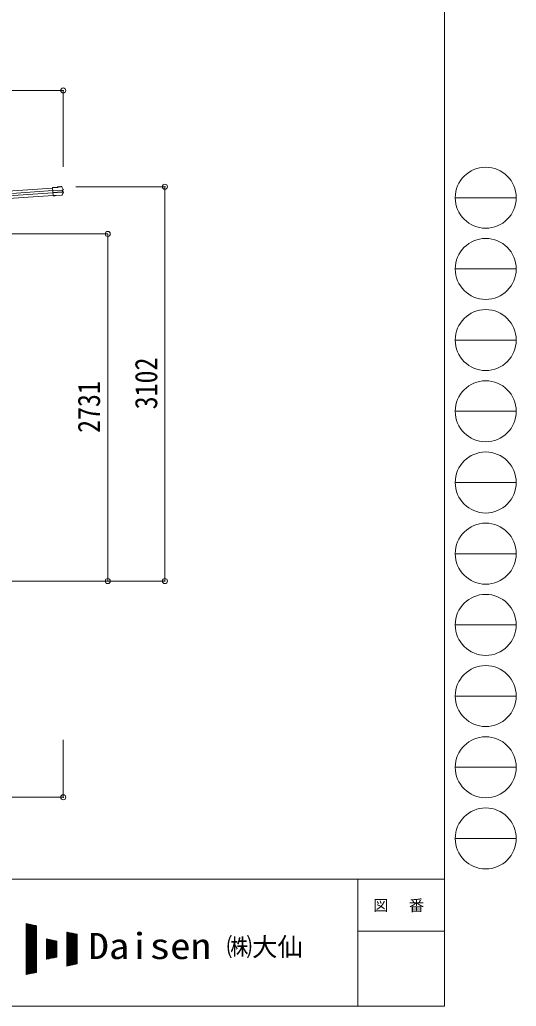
# Model space of a CAD drawing. Units: millimetres at full size. Extents: x -11243 to 11243, y -7760 to 7760.
# Drawn here: x 7337 to 11243, y -7760 to 0 of the extents above; entities that cross this region are included whole.
import ezdxf
from ezdxf.enums import TextEntityAlignment as Align

# ---------------------------------------------------------------- set-up
doc = ezdxf.new("R2010")
doc.units = ezdxf.units.MM
doc.header["$LTSCALE"] = 40
doc.header["$PDMODE"] = 32
doc.header["$PDSIZE"] = 40
for name, color, linetype, lineweight in [('0-0_0', 7, 'Continuous', 9), ('0-3_ELV2', 4, 'Continuous', 9), ('0-6_OTH_LINE', 6, 'Continuous', 9), ('F-0_240', 7, 'Continuous', 9)]:
    doc.layers.add(name, color=color, linetype=linetype, lineweight=lineweight)
doc.styles.add('ＭＳ ゴシック', font='')
doc.styles.get('ＭＳ ゴシック').set_extended_font_data('MS Gothic')

msp = doc.modelspace()

# ---------------------------------------------------------------- linework, layer by layer
at = {"layer": '0-0_0'}
msp.add_line((7714.75, -4415.51), (6564.4, -4415.51), dxfattribs=at)
at = {"layer": '0-3_ELV2'}
for p, q in [((7633.95, -1318.02), (7594.64, -1320.76)), ((7646.51, -1312.73), (7633.64, -1313.63)), ((7633.64, -1313.63), (7633.95, -1318.02)), ((7646.61, -1314.23), (7635.24, -1315.02)), ((7635.55, -1319.41), (7635.24, -1315.02)), ((7635.24, -1315.02), (7635.82, -1315.61)), ((7646.62, -1314.26), (7645.32, -1314.35)), ((7645.32, -1314.35), (7645.46, -1316.31)), ((7645.46, -1316.31), (7662.41, -1315.12)), ((7646.61, -1314.23), (7646.51, -1312.73)), ((7646.51, -1312.73), (7646.71, -1313.33)), ((7646.61, -1314.23), (7646.62, -1314.26)), ((7646.62, -1314.26), (7646.66, -1314.72)), ((7661.01, -1313.72), (7646.66, -1314.72)), ((7650.84, -1314.43), (7650.94, -1315.93)), ((7656.93, -1315.51), (7656.82, -1314.01)), ((7660.76, -1312.34), (7660.87, -1311.72)), ((7666.05, -1311.36), (7660.87, -1311.72)), ((7661.01, -1313.72), (7660.97, -1313.25)), ((7662.41, -1315.12), (7662.28, -1313.16)), ((2016.14, -1714.03), (7594.87, -1323.96)), ((2017.56, -1734.34), (7596.29, -1344.27)), ((7597.49, -1361.48), (2018.77, -1751.58)), ((7598.91, -1381.79), (2020.19, -1771.89)), ((7599.15, -1385.21), (7594.64, -1320.76)), ((7594.75, -1322.26), (7635.55, -1319.41)), ((7596.32, -1344.72), (7669.23, -1339.62)), ((7669.31, -1340.86), (7596.4, -1345.95)), ((7670.28, -1354.72), (7597.37, -1359.82)), ((7597.46, -1361.05), (7670.37, -1355.95)), ((7615.8, -1382.54), (7599.04, -1383.71)), ((7606.6, -1384.29), (7599.12, -1384.81)), ((7615.91, -1384.04), (7599.15, -1385.21)), ((7606.63, -1384.68), (7606.53, -1383.19)), ((7615.8, -1382.54), (7615.98, -1382.16)), ((7615.8, -1382.54), (7615.91, -1384.04)), ((7615.91, -1384.04), (7616.08, -1383.66)), ((7615.98, -1382.16), (7621.96, -1381.74)), ((7615.98, -1382.16), (7616.08, -1383.66)), ((7616.08, -1383.66), (7622.07, -1383.24)), ((7621.96, -1381.74), (7622.19, -1382.09)), ((7669.25, -1378.8), (7622.19, -1382.09)), ((7622.19, -1382.09), (7622.29, -1383.59)), ((7668.43, -1380.36), (7622.29, -1383.59)), ((7636.26, -1320.03), (7635.55, -1319.41)), ((7670.72, -1339.52), (7671.63, -1339.45)), ((7671.08, -1340.84), (7671.6, -1340.81)), ((7671.26, -1355.83), (7671.49, -1355.82)), ((7677.54, -1337.87), (7671.63, -1339.45)), ((7671.63, -1339.45), (7672.77, -1355.79)), ((7671.86, -1355.85), (7672.77, -1355.79)), ((7672.55, -1354.45), (7672.04, -1354.49)), ((7672.3, -1340.65), (7673.22, -1340.58)), ((7672.77, -1355.79), (7678.81, -1356.53)), ((7673.27, -1354.51), (7674.19, -1354.45))]:
    msp.add_line(p, q, dxfattribs=at)
for points in [[(7666.48, -1312.84), (7660.98, -1313.22), (7660.87, -1311.72)], [(7662.28, -1313.16), (7660.97, -1313.25), (7660.98, -1313.22)], [(7667.63, -1313.49), (7673.15, -1324.72), (7678.39, -1336.08)], [(7621.96, -1381.74), (7622.07, -1383.24), (7622.29, -1383.59)], [(7679.82, -1358.39), (7674.65, -1368.65), (7669.25, -1378.8)], [(7677.93, -1339.32), (7673.22, -1340.58), (7674.19, -1354.45), (7679, -1355.04)]]:
    msp.add_lwpolyline(points, dxfattribs=at)
for centre, radius, start, end in [((7666.27, -1314.55), 3.19, 26.86597, 94.02466), ((7666.56, -1314.03), 1.2, 26.89869, 94.02902), ((7221.28, -1539.93), 502, 24.03393, 26.8619), ((7668.21, -1377.18), 3.19, 273.987, 331.41712), ((7230.21, -1138.51), 502, 331.41438, 333.93986), ((7677.2, -1336.61), 1.3, 285.12702, 24.10936), ((7677.21, -1336.61), 2.8, 285, 24.03393), ((7678.65, -1357.82), 1.3, 333.87402, 82.86161), ((7678.66, -1357.82), 2.8, 333.93986, 83)]:
    msp.add_arc(centre, radius, start, end, dxfattribs=at)
for centre, major_axis, ratio, start_param, end_param in [((7635.9, -1316.8), (-0.08, 1.2), 0.052408, 5.1044164, 6.2220988), ((7625.08, -1508.79), (-34.91, 499.28), 0.052408, 5.0964197, 5.1044164), ((7646.93, -1316.51), (-0.22, 3.19), 0.016053, 5.3122341, 6.2220988), ((7660.98, -1315.53), (-0.22, 3.19), 0.016053, 0.0610865, 0.9709512), ((7669.25, -1339.91), (1.5, 0.1), 0.19438, 0.8222243, 1.5707963), ((7669.35, -1341.44), (2.99, 0.21), 0.19438, 0.9410649, 1.5707963), ((7669.25, -1339.91), (1.48, 0.4), 0.014741, 0.0756738, 0.8193583), ((7670.24, -1354.14), (2.99, 0.21), 0.19438, 4.712389, 5.3421204), ((7670.35, -1355.66), (1.5, 0.1), 0.19438, 4.712389, 5.3570179), ((7670.35, -1355.66), (1.52, -0.19), 0.014741, 5.567803, 6.2075115), ((7669.35, -1341.44), (2.95, 0.79), 0.014741, 0.0756738, 0.7041788), ((7670.24, -1354.14), (3.03, -0.37), 0.014741, 5.5790065, 6.2075115)]:
    msp.add_ellipse(centre, major_axis=major_axis, ratio=ratio, start_param=start_param, end_param=end_param, dxfattribs=at)
at = {"layer": '0-6_OTH_LINE'}
for p, q in [((7679.44, -556.81), (1901.44, -556.81)), ((7679.44, -556.81), (7679.44, -1156.57)), ((8479.37, -1313.26), (7779.43, -1313.26)), ((8479.37, -4415.51), (8479.37, -1313.26)), ((8029.37, -1684.72), (6924.36, -1684.72)), ((8029.37, -4415.51), (8029.37, -1684.72)), ((8029.37, -4415.51), (7715.75, -4415.51)), ((8479.37, -4415.51), (7715.75, -4415.51)), ((7679.39, -6115.51), (7679.39, -5665.51)), ((6499.44, -6115.51), (7679.39, -6115.51))]:
    msp.add_line(p, q, dxfattribs=at)
for p in [(7679.44, -556.81), (8479.37, -1313.26), (8029.37, -1684.72), (8029.37, -4415.51), (8479.37, -4415.51), (7679.39, -6115.51)]:
    msp.add_point(p, dxfattribs=at)
at = {"layer": 'F-0_240', "color": 5}
for p, q in [((10677.26, 7760), (10677.26, -7760)), ((-11242.74, -6760), (10677.26, -6760)), ((9997.25, -6760), (9997.25, -7760)), ((9997.25, -7170), (10677.26, -7170)), ((-11242.74, -7760), (10677.26, -7760))]:
    msp.add_line(p, q, dxfattribs=at)
at = {"layer": 'F-0_240', "color": 4}
for p, q in [((10762.74, -1400), (11242.74, -1400)), ((10762.74, -1960), (11242.74, -1960)), ((10762.74, -2520), (11242.74, -2520)), ((10762.74, -3080), (11242.74, -3080)), ((10762.74, -3640), (11242.74, -3640)), ((10762.74, -4200), (11242.74, -4200)), ((10762.74, -4760), (11242.74, -4760)), ((10762.74, -5320), (11242.74, -5320)), ((10762.74, -5880), (11242.74, -5880)), ((10762.74, -6440), (11242.74, -6440))]:
    msp.add_line(p, q, dxfattribs=at)
at = {"layer": 'F-0_240'}
for p, q in [((7388.19, -7110.13), (7468.19, -7126.8)), ((7388.19, -7110.13), (7388.19, -7510.13)), ((7388.19, -7113.9), (7406.26, -7113.9)), ((7388.19, -7117.9), (7425.46, -7117.9)), ((7388.19, -7121.9), (7444.66, -7121.9)), ((7388.19, -7125.9), (7463.86, -7125.9)), ((7388.19, -7129.9), (7468.19, -7129.9)), ((7388.19, -7133.9), (7468.19, -7133.9)), ((7388.19, -7137.9), (7468.19, -7137.9)), ((7390.57, -7509.64), (7390.57, -7110.63)), ((7394.57, -7508.81), (7394.57, -7111.46)), ((7398.57, -7507.97), (7398.57, -7112.29)), ((7402.57, -7507.14), (7402.57, -7113.13)), ((7406.57, -7506.31), (7406.57, -7113.96)), ((7410.57, -7505.47), (7410.57, -7114.79)), ((7414.57, -7504.64), (7414.57, -7115.63)), ((7418.57, -7503.81), (7418.57, -7116.46)), ((7422.57, -7502.97), (7422.57, -7117.29)), ((7426.57, -7502.14), (7426.57, -7118.13)), ((7430.57, -7501.31), (7430.57, -7118.96)), ((7434.57, -7500.47), (7434.57, -7119.79)), ((7438.57, -7499.64), (7438.57, -7120.63)), ((7442.57, -7498.81), (7442.57, -7121.46)), ((7446.57, -7497.97), (7446.57, -7122.29)), ((7450.57, -7497.14), (7450.57, -7123.13)), ((7454.57, -7496.31), (7454.57, -7123.96)), ((7458.57, -7495.47), (7458.57, -7124.79)), ((7462.57, -7494.64), (7462.57, -7125.63)), ((7466.57, -7493.81), (7466.57, -7126.46)), ((7468.19, -7126.8), (7468.19, -7493.47)), ((7388.19, -7141.9), (7468.19, -7141.9)), ((7388.19, -7145.9), (7468.19, -7145.9)), ((7388.19, -7149.9), (7468.19, -7149.9)), ((7388.19, -7153.9), (7468.19, -7153.9)), ((7388.19, -7157.9), (7468.19, -7157.9)), ((7388.19, -7161.9), (7468.19, -7161.9)), ((7388.19, -7165.9), (7468.19, -7165.9)), ((7388.19, -7169.9), (7468.19, -7169.9)), ((7388.19, -7173.9), (7468.19, -7173.9)), ((7388.19, -7177.9), (7468.19, -7177.9)), ((7388.19, -7181.9), (7468.19, -7181.9)), ((7388.19, -7185.9), (7468.19, -7185.9)), ((7388.19, -7189.9), (7468.19, -7189.9)), ((7388.19, -7193.9), (7468.19, -7193.9)), ((7388.19, -7197.9), (7468.19, -7197.9)), ((7388.19, -7201.9), (7468.19, -7201.9)), ((7388.19, -7205.9), (7468.19, -7205.9)), ((7388.19, -7209.9), (7468.19, -7209.9)), ((7388.19, -7213.9), (7468.19, -7213.9)), ((7708.19, -7176.8), (7788.19, -7193.47)), ((7708.19, -7176.8), (7708.19, -7443.47)), ((7708.19, -7177.9), (7713.46, -7177.9)), ((7708.19, -7181.9), (7732.66, -7181.9)), ((7708.19, -7185.9), (7751.86, -7185.9)), ((7708.19, -7189.9), (7771.06, -7189.9)), ((7708.19, -7193.9), (7788.19, -7193.9)), ((7708.19, -7197.9), (7788.19, -7197.9)), ((7708.19, -7201.9), (7788.19, -7201.9)), ((7708.19, -7205.9), (7788.19, -7205.9)), ((7708.19, -7209.9), (7788.19, -7209.9)), ((7708.19, -7213.9), (7788.19, -7213.9)), ((7710.57, -7442.97), (7710.57, -7177.29)), ((7714.57, -7442.14), (7714.57, -7178.13)), ((7718.57, -7441.31), (7718.57, -7178.96)), ((7722.57, -7440.47), (7722.57, -7179.79)), ((7726.57, -7439.64), (7726.57, -7180.63)), ((7730.57, -7438.81), (7730.57, -7181.46)), ((7734.57, -7437.97), (7734.57, -7182.29)), ((7738.57, -7437.14), (7738.57, -7183.13)), ((7742.57, -7436.31), (7742.57, -7183.96)), ((7746.57, -7435.47), (7746.57, -7184.79)), ((7750.57, -7434.64), (7750.57, -7185.63)), ((7754.57, -7433.81), (7754.57, -7186.46)), ((7758.57, -7432.97), (7758.57, -7187.29)), ((7762.57, -7432.14), (7762.57, -7188.13)), ((7766.57, -7431.31), (7766.57, -7188.96)), ((7770.57, -7430.47), (7770.57, -7189.79)), ((7774.57, -7429.64), (7774.57, -7190.63)), ((7778.57, -7428.81), (7778.57, -7191.46)), ((7782.57, -7427.97), (7782.57, -7192.29)), ((7786.57, -7427.14), (7786.57, -7193.13)), ((7788.19, -7193.47), (7788.19, -7426.8)), ((7388.19, -7217.9), (7468.19, -7217.9)), ((7388.19, -7221.9), (7468.19, -7221.9)), ((7388.19, -7225.9), (7468.19, -7225.9)), ((7388.19, -7229.9), (7468.19, -7229.9)), ((7388.19, -7233.9), (7468.19, -7233.9)), ((7388.19, -7237.9), (7468.19, -7237.9)), ((7388.19, -7241.9), (7468.19, -7241.9)), ((7388.19, -7245.9), (7468.19, -7245.9)), ((7388.19, -7249.9), (7468.19, -7249.9)), ((7388.19, -7253.9), (7468.19, -7253.9)), ((7388.19, -7257.9), (7468.19, -7257.9)), ((7388.19, -7261.9), (7468.19, -7261.9)), ((7388.19, -7265.9), (7468.19, -7265.9)), ((7388.19, -7269.9), (7468.19, -7269.9)), ((7388.19, -7273.9), (7468.19, -7273.9)), ((7388.19, -7277.9), (7468.19, -7277.9)), ((7388.19, -7281.9), (7468.19, -7281.9)), ((7388.19, -7285.9), (7468.19, -7285.9)), ((7388.19, -7289.9), (7468.19, -7289.9)), ((7388.19, -7293.9), (7468.19, -7293.9)), ((7548.19, -7230.13), (7628.19, -7246.8)), ((7548.19, -7230.13), (7548.19, -7390.13)), ((7548.19, -7233.9), (7566.26, -7233.9)), ((7548.19, -7237.9), (7585.46, -7237.9)), ((7548.19, -7241.9), (7604.66, -7241.9)), ((7548.19, -7245.9), (7623.86, -7245.9)), ((7548.19, -7249.9), (7628.19, -7249.9)), ((7548.19, -7253.9), (7628.19, -7253.9)), ((7548.19, -7257.9), (7628.19, -7257.9)), ((7548.19, -7261.9), (7628.19, -7261.9)), ((7548.19, -7265.9), (7628.19, -7265.9)), ((7548.19, -7269.9), (7628.19, -7269.9)), ((7548.19, -7273.9), (7628.19, -7273.9)), ((7548.19, -7277.9), (7628.19, -7277.9)), ((7548.19, -7281.9), (7628.19, -7281.9)), ((7548.19, -7285.9), (7628.19, -7285.9)), ((7548.19, -7289.9), (7628.19, -7289.9)), ((7548.19, -7293.9), (7628.19, -7293.9)), ((7550.57, -7389.64), (7550.57, -7230.63)), ((7554.57, -7388.81), (7554.57, -7231.46)), ((7558.57, -7387.97), (7558.57, -7232.29)), ((7562.57, -7387.14), (7562.57, -7233.13)), ((7566.57, -7386.31), (7566.57, -7233.96)), ((7570.57, -7385.47), (7570.57, -7234.79)), ((7574.57, -7384.64), (7574.57, -7235.63)), ((7578.57, -7383.81), (7578.57, -7236.46)), ((7582.57, -7382.97), (7582.57, -7237.29)), ((7586.57, -7382.14), (7586.57, -7238.13)), ((7590.57, -7381.31), (7590.57, -7238.96)), ((7594.57, -7380.47), (7594.57, -7239.79)), ((7598.57, -7379.64), (7598.57, -7240.63)), ((7602.57, -7378.81), (7602.57, -7241.46)), ((7606.57, -7377.97), (7606.57, -7242.29)), ((7610.57, -7377.14), (7610.57, -7243.13)), ((7614.57, -7376.31), (7614.57, -7243.96)), ((7618.57, -7375.47), (7618.57, -7244.79)), ((7622.57, -7374.64), (7622.57, -7245.63)), ((7626.57, -7373.81), (7626.57, -7246.46)), ((7628.19, -7246.8), (7628.19, -7373.47)), ((7708.19, -7217.9), (7788.19, -7217.9)), ((7708.19, -7221.9), (7788.19, -7221.9)), ((7708.19, -7225.9), (7788.19, -7225.9)), ((7708.19, -7229.9), (7788.19, -7229.9)), ((7708.19, -7233.9), (7788.19, -7233.9)), ((7708.19, -7237.9), (7788.19, -7237.9)), ((7708.19, -7241.9), (7788.19, -7241.9)), ((7708.19, -7245.9), (7788.19, -7245.9)), ((7708.19, -7249.9), (7788.19, -7249.9)), ((7708.19, -7253.9), (7788.19, -7253.9)), ((7708.19, -7257.9), (7788.19, -7257.9)), ((7708.19, -7261.9), (7788.19, -7261.9)), ((7708.19, -7265.9), (7788.19, -7265.9)), ((7708.19, -7269.9), (7788.19, -7269.9)), ((7708.19, -7273.9), (7788.19, -7273.9)), ((7708.19, -7277.9), (7788.19, -7277.9)), ((7708.19, -7281.9), (7788.19, -7281.9)), ((7708.19, -7285.9), (7788.19, -7285.9)), ((7708.19, -7289.9), (7788.19, -7289.9)), ((7708.19, -7293.9), (7788.19, -7293.9)), ((7388.19, -7297.9), (7468.19, -7297.9)), ((7388.19, -7301.9), (7468.19, -7301.9)), ((7388.19, -7305.9), (7468.19, -7305.9)), ((7388.19, -7309.9), (7468.19, -7309.9)), ((7388.19, -7313.9), (7468.19, -7313.9)), ((7388.19, -7317.9), (7468.19, -7317.9)), ((7388.19, -7321.9), (7468.19, -7321.9)), ((7388.19, -7325.9), (7468.19, -7325.9)), ((7388.19, -7329.9), (7468.19, -7329.9)), ((7388.19, -7333.9), (7468.19, -7333.9)), ((7388.19, -7337.9), (7468.19, -7337.9)), ((7388.19, -7341.9), (7468.19, -7341.9)), ((7388.19, -7345.9), (7468.19, -7345.9)), ((7388.19, -7349.9), (7468.19, -7349.9)), ((7388.19, -7353.9), (7468.19, -7353.9)), ((7388.19, -7357.9), (7468.19, -7357.9)), ((7388.19, -7361.9), (7468.19, -7361.9)), ((7388.19, -7365.9), (7468.19, -7365.9)), ((7388.19, -7369.9), (7468.19, -7369.9)), ((7548.19, -7297.9), (7628.19, -7297.9)), ((7548.19, -7301.9), (7628.19, -7301.9)), ((7548.19, -7305.9), (7628.19, -7305.9)), ((7548.19, -7309.9), (7628.19, -7309.9)), ((7548.19, -7313.9), (7628.19, -7313.9)), ((7548.19, -7317.9), (7628.19, -7317.9)), ((7548.19, -7321.9), (7628.19, -7321.9)), ((7548.19, -7325.9), (7628.19, -7325.9)), ((7548.19, -7329.9), (7628.19, -7329.9)), ((7548.19, -7333.9), (7628.19, -7333.9)), ((7548.19, -7337.9), (7628.19, -7337.9)), ((7548.19, -7341.9), (7628.19, -7341.9)), ((7548.19, -7345.9), (7628.19, -7345.9)), ((7548.19, -7349.9), (7628.19, -7349.9)), ((7548.19, -7353.9), (7628.19, -7353.9)), ((7548.19, -7357.9), (7628.19, -7357.9)), ((7548.19, -7361.9), (7628.19, -7361.9)), ((7548.19, -7365.9), (7628.19, -7365.9)), ((7548.19, -7369.9), (7628.19, -7369.9)), ((7708.19, -7297.9), (7788.19, -7297.9)), ((7708.19, -7301.9), (7788.19, -7301.9)), ((7708.19, -7305.9), (7788.19, -7305.9)), ((7708.19, -7309.9), (7788.19, -7309.9)), ((7708.19, -7313.9), (7788.19, -7313.9)), ((7708.19, -7317.9), (7788.19, -7317.9)), ((7708.19, -7321.9), (7788.19, -7321.9)), ((7708.19, -7325.9), (7788.19, -7325.9)), ((7708.19, -7329.9), (7788.19, -7329.9)), ((7708.19, -7333.9), (7788.19, -7333.9)), ((7708.19, -7337.9), (7788.19, -7337.9)), ((7708.19, -7341.9), (7788.19, -7341.9)), ((7708.19, -7345.9), (7788.19, -7345.9)), ((7708.19, -7349.9), (7788.19, -7349.9)), ((7708.19, -7353.9), (7788.19, -7353.9)), ((7708.19, -7357.9), (7788.19, -7357.9)), ((7708.19, -7361.9), (7788.19, -7361.9)), ((7708.19, -7365.9), (7788.19, -7365.9)), ((7708.19, -7369.9), (7788.19, -7369.9)), ((7388.19, -7373.9), (7468.19, -7373.9)), ((7388.19, -7377.9), (7468.19, -7377.9)), ((7388.19, -7381.9), (7468.19, -7381.9)), ((7388.19, -7385.9), (7468.19, -7385.9)), ((7388.19, -7389.9), (7468.19, -7389.9)), ((7388.19, -7393.9), (7468.19, -7393.9)), ((7388.19, -7397.9), (7468.19, -7397.9)), ((7388.19, -7401.9), (7468.19, -7401.9)), ((7388.19, -7405.9), (7468.19, -7405.9)), ((7388.19, -7409.9), (7468.19, -7409.9)), ((7388.19, -7413.9), (7468.19, -7413.9)), ((7388.19, -7417.9), (7468.19, -7417.9)), ((7388.19, -7421.9), (7468.19, -7421.9)), ((7388.19, -7425.9), (7468.19, -7425.9)), ((7388.19, -7429.9), (7468.19, -7429.9)), ((7388.19, -7433.9), (7468.19, -7433.9)), ((7388.19, -7437.9), (7468.19, -7437.9)), ((7388.19, -7441.9), (7468.19, -7441.9)), ((7388.19, -7445.9), (7468.19, -7445.9)), ((7548.19, -7390.13), (7628.19, -7373.47)), ((7548.19, -7373.9), (7626.13, -7373.9)), ((7548.19, -7377.9), (7606.93, -7377.9)), ((7548.19, -7381.9), (7587.73, -7381.9)), ((7548.19, -7385.9), (7568.53, -7385.9)), ((7548.19, -7389.9), (7549.33, -7389.9)), ((7708.19, -7373.9), (7788.19, -7373.9)), ((7708.19, -7377.9), (7788.19, -7377.9)), ((7708.19, -7381.9), (7788.19, -7381.9)), ((7708.19, -7385.9), (7788.19, -7385.9)), ((7708.19, -7389.9), (7788.19, -7389.9)), ((7708.19, -7393.9), (7788.19, -7393.9)), ((7708.19, -7397.9), (7788.19, -7397.9)), ((7708.19, -7401.9), (7788.19, -7401.9)), ((7708.19, -7405.9), (7788.19, -7405.9)), ((7708.19, -7409.9), (7788.19, -7409.9)), ((7708.19, -7413.9), (7788.19, -7413.9)), ((7708.19, -7417.9), (7788.19, -7417.9)), ((7708.19, -7421.9), (7788.19, -7421.9)), ((7708.19, -7425.9), (7788.19, -7425.9)), ((7788.19, -7426.8), (7708.19, -7443.47)), ((7708.19, -7429.9), (7773.33, -7429.9)), ((7708.19, -7433.9), (7754.13, -7433.9)), ((7708.19, -7437.9), (7734.93, -7437.9)), ((7708.19, -7441.9), (7715.73, -7441.9)), ((7388.19, -7449.9), (7468.19, -7449.9)), ((7388.19, -7453.9), (7468.19, -7453.9)), ((7388.19, -7457.9), (7468.19, -7457.9)), ((7388.19, -7461.9), (7468.19, -7461.9)), ((7388.19, -7465.9), (7468.19, -7465.9)), ((7388.19, -7469.9), (7468.19, -7469.9)), ((7388.19, -7473.9), (7468.19, -7473.9)), ((7388.19, -7477.9), (7468.19, -7477.9)), ((7388.19, -7481.9), (7468.19, -7481.9)), ((7388.19, -7485.9), (7468.19, -7485.9)), ((7388.19, -7489.9), (7468.19, -7489.9)), ((7468.19, -7493.47), (7388.19, -7510.13)), ((7388.19, -7493.9), (7466.13, -7493.9)), ((7388.19, -7497.9), (7446.93, -7497.9)), ((7388.19, -7501.9), (7427.73, -7501.9)), ((7388.19, -7505.9), (7408.53, -7505.9)), ((7388.19, -7509.9), (7389.33, -7509.9))]:
    msp.add_line(p, q, dxfattribs=at)
at = {"layer": 'F-0_240', "color": 4}
for centre in [(11002.74, -1400), (11002.74, -1960), (11002.74, -2520), (11002.74, -3080), (11002.74, -3640), (11002.74, -4200), (11002.74, -4760), (11002.74, -5320), (11002.74, -5880), (11002.74, -6440)]:
    msp.add_circle(centre, 240, dxfattribs=at)

# ---------------------------------------------------------------- texts
at = {"layer": '0-6_OTH_LINE', "color": 7, "style": 'ＭＳ ゴシック', "width": 0.85}
for s, p in [('3102', (8471.37, -3064.38)), ('2731', (8021.37, -3250.11))]:
    msp.add_text(s, height=176, rotation=90, dxfattribs=at).set_placement(p, align=Align.BOTTOM_LEFT)
at = {"layer": 'F-0_240', "style": 'ＭＳ ゴシック', "width": 1.15}
msp.add_text('Daisen', height=205.3, dxfattribs=at).set_placement((7877.34, -7450.13), align=Align.BOTTOM_LEFT)
at = {"layer": 'F-0_240', "style": 'ＭＳ ゴシック'}
msp.add_text('㈱大仙\u3000', height=146.6, dxfattribs=at).set_placement((8964.54, -7410.13), align=Align.BOTTOM_LEFT)
at = {"layer": 'F-0_240', "insert": (10117.25, -7020), "char_height": 87.98, "attachment_point": 7, "style": 'ＭＳ ゴシック'}
msp.add_mtext('\\T1.17;図\u3000番', dxfattribs=at)

doc.saveas('drawing.dxf')
